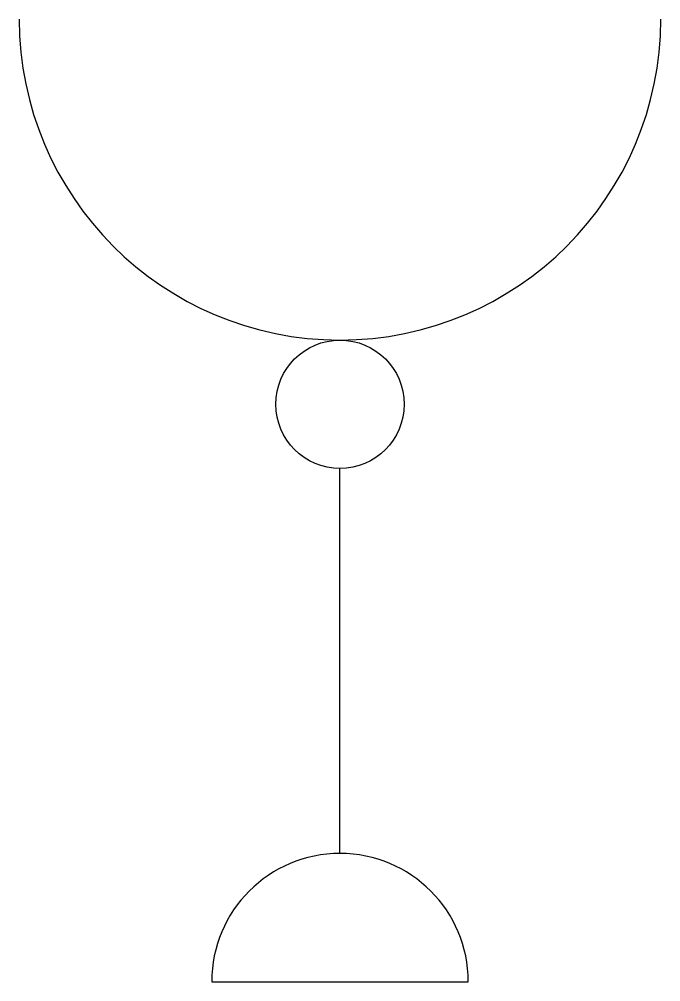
# Model space of a CAD drawing. Header units: millimetres. Extents: x 0 to 50, y 0 to 75.
import ezdxf

# ---------------------------------------------------------------- set-up
doc = ezdxf.new("R2010")
doc.units = ezdxf.units.MM
doc.layers.add('CUTTING', color=1, linetype='Continuous', lineweight=25, true_color=0xff0000)

msp = doc.modelspace()

# ---------------------------------------------------------------- linework, layer by layer
at = {"layer": 'CUTTING'}
for p, q in [((25, 10), (25, 40)), ((15, 0), (35, 0))]:
    msp.add_line(p, q, dxfattribs=at)
msp.add_circle((25, 45), 5, dxfattribs=at)
for centre, radius, start, end in [((25, 75), 25, 180, 0), ((25, 0), 10, 0, 180)]:
    msp.add_arc(centre, radius, start, end, dxfattribs=at)

doc.saveas('drawing.dxf')
